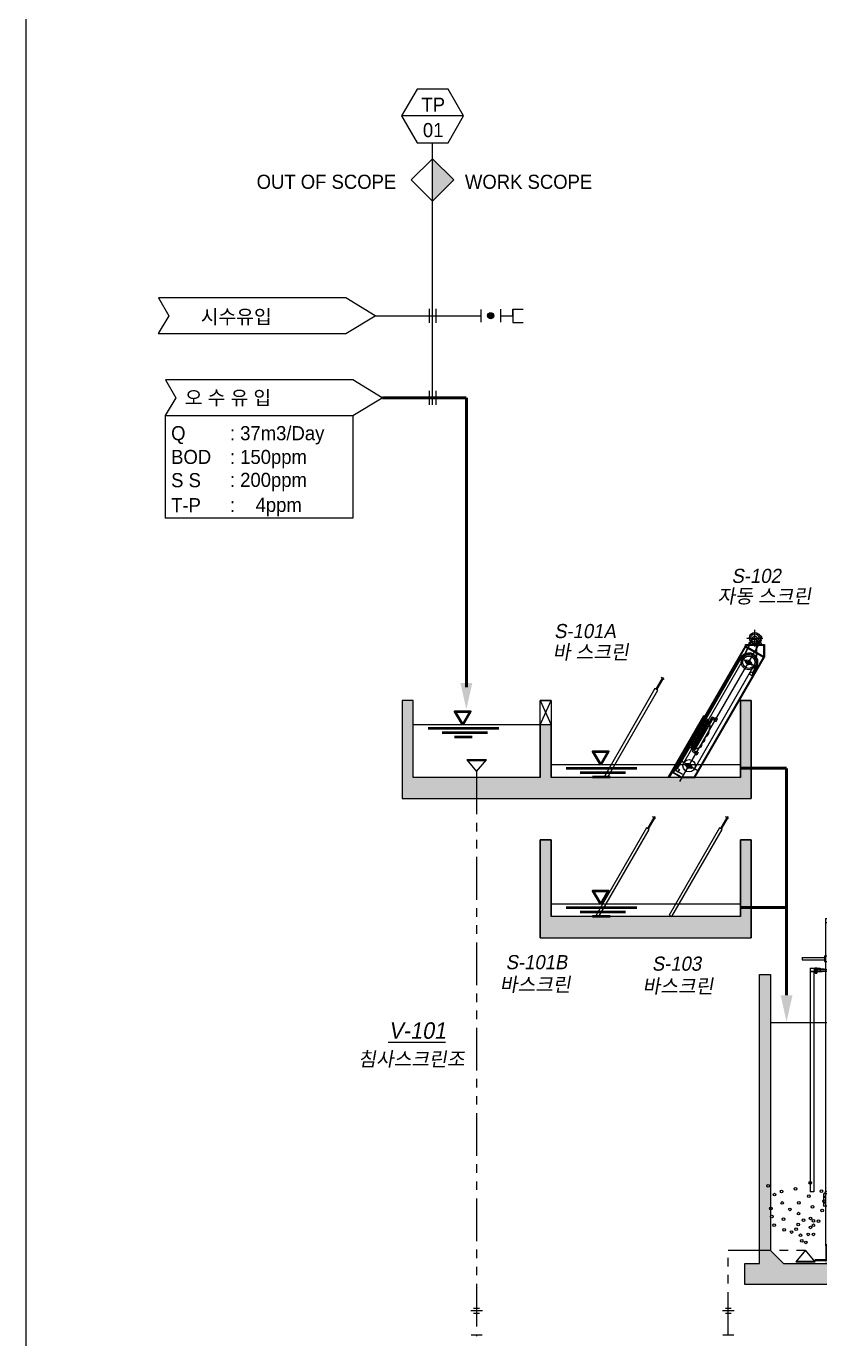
# Model space of a CAD drawing. Extents: x -446 to 204872, y -474580 to 19085.
# Drawn here: x 0 to 4360, y 7570 to 14777 of the extents above; entities that cross this region are included whole.
import ezdxf
from ezdxf.enums import TextEntityAlignment as Align

# ---------------------------------------------------------------- set-up
doc = ezdxf.new("R2010")
doc.units = 0
doc.header["$LTSCALE"] = 750
doc.header["$MEASUREMENT"] = 0
for name, pattern in [('C2', [12.5, 10, -1, 0.5, -1]), ('C3', [8.2, 5, -1.5, 0.2, -1.5]), ('CENTER2', [1.125, 0.75, -0.125, 0.125, -0.125]), ('H1', [4.5, 3, -1.5]), ('H2', [3, 2, -1]), ('H3', [1.5, 1, -0.5]), ('HIDDEN', [0.375, 0.25, -0.125]), ('PHANTOM2', [1.25, 0.625, -0.125, 0.125, -0.125, 0.125, -0.125])]:
    doc.linetypes.add(name, pattern=pattern)
doc.layers.get('0').update_dxf_attribs({"linetype": 'CONTINUOUS'})
doc.layers.get('DEFPOINTS').update_dxf_attribs({"linetype": 'CONTINUOUS'})
for name, color, linetype in [('011 배관', 1, 'CONTINUOUS'), ('11', 1, 'C2'), ('12', 1, 'C3'), ('2', 7, 'CONTINUOUS'), ('22', 4, 'H1'), ('33', 3, 'H2'), ('34', 3, 'H3'), ('7', 7, 'CONTINUOUS'), ('CEN', 1, 'CENTER2'), ('COLUMN', 3, 'CONTINUOUS'), ('DIM', 1, 'CONTINUOUS'), ('WALL', 2, 'CONTINUOUS'), ('계장', 6, 'CONTINUOUS'), ('자동스크린', 8, 'CONTINUOUS')]:
    doc.layers.add(name, color=color, linetype=linetype)
doc.styles.add('송현도면폼(2020)$0$기문-1', font='')
doc.styles.get('송현도면폼(2020)$0$기문-1').set_extended_font_data('Dotum')

# ---------------------------------------------------------------- blocks, each defined once
blk = doc.blocks.new('A$C0D4D7613')
at = {"layer": '자동스크린'}
for p, q in [((0, 156.5), (478.6, 156.5)), ((0.7, 155.4), (478.6, 155.4)), ((1.3, 154.2), (478.6, 154.2)), ((2, 153.1), (478.6, 153.1)), ((2.7, 151.9), (478.6, 151.9)), ((3.3, 150.8), (478.6, 150.8)), ((4, 149.6), (478.6, 149.6)), ((4.6, 148.5), (478.6, 148.5)), ((5.3, 147.3), (1021.6, 147.3)), ((43.1, 81.8), (43.1, 147.3)), ((47.7, 83), (47.7, 142.8)), ((47.7, 142.8), (256.9, 142.8)), ((66.1, 81.8), (66.1, 147.3)), ((66.1, 136), (66.1, 117.6)), ((84.5, 136), (66.1, 136)), ((84.5, 117.6), (66.1, 117.6)), ((84.5, 136), (84.5, 117.6)), ((84.5, 135.8), (253.3, 135.8)), ((84.5, 131.2), (251.2, 131.2)), ((124.5, 81), (131.7, 95.8)), ((139, 5), (139, 142.8)), ((937.4, 115.1), (139, 115.2)), ((148.8, 81), (141.8, 95.3)), ((233.3, 103.7), (233.3, 83)), ((248.3, 103.7), (233.3, 103.7)), ((242.5, 94.5), (242.5, 83)), ((253.6, 94.5), (242.5, 94.5)), ((456, 103.7), (248.3, 103.7)), ((252.7, 135.8), (471.5, 135.8)), ((449.3, 94.5), (253.6, 94.5)), ((256.9, 142.8), (474.7, 142.8)), ((257.4, 131.2), (470.3, 131.2)), ((337.8, 124.4), (337.8, 142.8)), ((360.8, 126.6), (337.8, 126.7)), ((360.8, 124.4), (337.8, 124.4)), ((360.8, 124.4), (360.8, 126.6)), ((492.1, 94.5), (449.3, 94.5)), ((501.3, 103.7), (456, 103.7)), ((470, 131.2), (937.4, 131.2)), ((471.9, 135.8), (937.4, 135.8)), ((474.7, 142.8), (1017.1, 142.8)), ((478.6, 147.3), (478.6, 156.5)), ((492.1, 94.5), (492.1, 83)), ((501.3, 103.7), (501.3, 83)), ((925.3, 81), (932.5, 95.8)), ((1097.3, 133), (937.1, 124.3)), ((937.4, 5), (937.4, 142.8)), ((949.6, 81), (942.6, 95.3)), ((1092.3, 130.4), (952.2, 122.8)), ((1103.7, 106.2), (964.1, 29.6)), ((1098.8, 106.1), (976.2, 38.8)), ((1017.1, 5), (1017.1, 142.8)), ((1021.6, 147.3), (1032.4, 153.6)), ((1021.6, 0.4), (1021.6, 147.3)), ((1023.9, 143.4), (1030.7, 147.3)), ((1030.7, 147.3), (1089.8, 45)), ((1032.4, 153.6), (1096.1, 43.3)), ((1051.6, 138.8), (1043.6, 134.2)), ((1064.4, 116.5), (1051.6, 138.8)), ((1052.5, 91.7), (1148.4, 147.1)), ((1057.6, 117.3), (1054.4, 115.5)), ((1069.5, 138.5), (1056.2, 130.8)), ((1067.4, 100.3), (1057.6, 117.3)), ((1067.4, 100.3), (1077.2, 83.3)), ((1074.3, 166), (1128.2, 72.6)), ((1080, 89.6), (1092.8, 67.3)), ((1134.9, 95.9), (1131.1, 86.2)), ((1132.3, 100.5), (1134.9, 95.9)), ((17.2, 73.9), (1116.3, 73.9)), ((44.1, 81.1), (91, 0)), ((47.7, 83), (92.8, 5)), ((90.2, 0.4), (1021.6, 0.4)), ((92.8, 5), (1017.1, 5)), ((131.7, 51.9), (124.5, 66.7)), ((937.4, 32.6), (139, 32.5)), ((141.8, 52.5), (148.8, 66.7)), ((247, 83), (228.7, 83)), ((228.7, 83), (228.7, 64.7)), ((247, 64.7), (228.7, 64.7)), ((247, 83), (247, 64.7)), ((487.5, 83), (505.9, 83)), ((487.5, 83), (487.5, 64.7)), ((487.5, 64.7), (505.9, 64.7)), ((505.9, 83), (505.9, 64.7)), ((873.3, 30.3), (873.3, 11.9)), ((873.3, 30.3), (891.6, 30.3)), ((873.3, 11.9), (891.6, 11.9)), ((891.6, 30.3), (891.6, 11.9)), ((891.6, 16.5), (937.4, 16.5)), ((891.6, 11.9), (937.4, 11.9)), ((932.5, 51.9), (925.3, 66.7)), ((942.6, 52.5), (949.6, 66.7)), ((1089.8, 45), (1021.6, 5.7)), ((1096.1, 43.3), (1021.6, 0.4)), ((1077.2, 83.3), (1074.1, 81.5)), ((1092.8, 67.3), (1084.9, 62.7)), ((1101.6, 83), (1088.3, 75.3)), ((1111, 79.9), (1108.7, 83.8)), ((1131.1, 86.2), (1111, 79.9))]:
    blk.add_line(p, q, dxfattribs=at)
blk.add_lwpolyline([(476.6, 147.3), (468.3, 127), (460.8, 111.7), (454.1, 100.5), (447.9, 92.8), (442.1, 87.8), (436.5, 84.7), (430.9, 82.7), (425.2, 81), (419.2, 79.2), (413.1, 77.1), (406.9, 74.8), (400.8, 72.6), (394.9, 70.6), (389.3, 68.9), (384.2, 67.7), (379.7, 67.1), (375.8, 67.2), (372.5, 67.8), (369.7, 68.9), (367.1, 70.1), (364.7, 71.4), (362.3, 72.6), (359.8, 73.5), (356.9, 73.9), (353.7, 73.6), (350.1, 72.9), (346.4, 71.9), (342.6, 70.6), (338.8, 69.4), (335.2, 68.3), (331.9, 67.6), (329, 67.3), (326.6, 67.6), (324.6, 68.4), (322.9, 69.6), (321.3, 70.9), (319.8, 72.2), (318.2, 73.3), (316.4, 74.1), (314.3, 74.4), (311.7, 74.1), (308.9, 73.3), (305.7, 72.2), (302.5, 70.9), (299.1, 69.6), (295.8, 68.5), (292.7, 67.7), (289.8, 67.5), (287.2, 67.8), (284.8, 68.8), (282.5, 70.3), (280, 72.2), (277.4, 74.6), (274.3, 77.4), (270.7, 80.5), (266.5, 83.8), (261.6, 87.3), (256.5, 91.4), (252, 96.3), (248.5, 102.6), (246.9, 110.4), (247.7, 120.3), (251.6, 132.5), (259.2, 147.3)], dxfattribs=at)
for centre, radius in [((139, 73.9), 41.3), ((136.7, 92.1), 3.07), ((268.9, 115.1), 4.59), ((268.9, 115.1), 4.59), ((291.9, 115.2), 4.59), ((314.8, 115.2), 4.59), ((314.8, 115.2), 4.59), ((337.8, 115.2), 4.59), ((360.8, 115.2), 4.59), ((383.7, 115.2), 4.59), ((383.7, 115.2), 4.59), ((406.7, 115.2), 4.59), ((429.7, 115.2), 4.59), ((429.7, 115.2), 4.59), ((452.6, 115.1), 4.59), ((939.8, 73.9), 50.5), ((939.8, 73.9), 41.3), ((937.4, 92.1), 3.07), ((1101, 119.7), 36.7), ((1101, 119.7), 27.6), ((1101, 119.7), 13.8), ((136.7, 73.9), 9.96), ((136.7, 73.9), 7.66), ((136.7, 73.9), 6.29), ((136.7, 56), 3.07), ((937.4, 73.9), 9.96), ((937.4, 73.9), 7.66), ((937.4, 73.9), 6.29), ((937.4, 56), 3.07)]:
    blk.add_circle(centre, radius, dxfattribs=at)
for centre, radius, start, end in [((136.7, 93.8), 5.37, 16.13772, 157.59814), ((245.9, 115.1), 4.59, 281.89863, 68.75932), ((257.4, 78.4), 29.9, 67.38813, 109.08343), ((257.4, 151.9), 29.9, 252.94128, 292.62786), ((268.9, 115.1), 9.19, 270, 90.01599), ((280.4, 151.9), 29.9, 257.92345, 282.09982), ((280.4, 78.4), 29.9, 77.91617, 102.09254), ((291.9, 115.2), 9.19, 90.01599, 270), ((303.4, 151.9), 29.9, 247.38813, 292.62786), ((303.4, 78.4), 29.9, 67.38813, 112.62786), ((314.8, 115.2), 9.19, 270, 90.01599), ((326.3, 151.9), 29.9, 257.92345, 282.09982), ((326.3, 78.4), 29.9, 77.91617, 102.09254), ((337.8, 115.2), 9.19, 89.98401, 270), ((338.7, 119.6), 23.2, 17.77549, 92.13691), ((349.3, 151.9), 29.9, 247.37214, 292.61187), ((349.3, 78.4), 29.9, 67.37214, 112.61187), ((360.8, 115.2), 9.19, 270, 89.98401), ((372.3, 151.9), 29.9, 257.90018, 282.07655), ((372.3, 78.4), 29.9, 77.90746, 102.08383), ((383.7, 115.2), 9.19, 89.98401, 270), ((395.2, 151.9), 29.9, 247.37214, 292.61187), ((395.2, 78.4), 29.9, 67.37214, 112.61187), ((406.7, 115.2), 9.19, 270, 89.98401), ((418.2, 151.9), 29.9, 257.90018, 282.07655), ((418.2, 78.4), 29.9, 77.90746, 102.08383), ((429.7, 115.2), 9.19, 89.98401, 270), ((441.2, 151.9), 29.9, 247.37214, 292.61187), ((441.1, 78.4), 29.9, 67.37214, 112.61187), ((452.6, 115.1), 9.19, 270, 89.98401), ((937.4, 93.8), 5.37, 16.13772, 157.59814), ((939.8, 73.9), 62, 267.81538, 92.18462), ((939.8, 73.9), 57.4, 267.64052, 92.35948), ((136.3, 73.9), 13.8, 148.90148, 211.09852), ((136.7, 54), 5.37, 202.40186, 343.86228), ((137, 73.9), 13.8, 328.90148, 31.09852), ((937.1, 73.9), 13.8, 148.90148, 211.09852), ((937.4, 54), 5.37, 202.40186, 343.86228), ((937.8, 73.9), 13.8, 328.90148, 31.09852)]:
    blk.add_arc(centre, radius, start, end, dxfattribs=at)
blk = doc.blocks.new('A$C0B3D4F3C')
at = {"color": 8}
for p, q in [((385.5, 664.8), (343.3, 591.7)), ((349.9, 587.9), (392.1, 661)), ((337.5, 595.1), (0, 10.5)), ((18.3, 0), (355.8, 584.6)), ((355.8, 584.6), (337.5, 595.1)), ((0, 10.5), (18.3, 0))]:
    blk.add_line(p, q, dxfattribs=at)
blk.add_arc((388.8, 662.9), 3.8, 330, 150, dxfattribs=at)
at = {"layer": 'CEN', "color": 8}
blk.add_line((393.4, 670.9), (346.6, 589.8), dxfattribs=at)
at = {"layer": 'DIM', "color": 8}
blk.add_line((399.1, 657), (378.6, 668.8), dxfattribs=at)
blk = doc.blocks.new('A$C230616DC')
at = {"color": 8, "linetype": 'Continuous', "ltscale": 20}
for p, q in [((3.25, 3.91), (0, 0)), ((0, 0), (6.5, 0)), ((0.23, 0.28), (6.27, 0.28)), ((6.5, 0), (3.25, 3.91))]:
    blk.add_line(p, q, dxfattribs=at)
blk = doc.blocks.new('A$C7674771A')
at = {"layer": '011 배관', "color": 8, "ltscale": 10}
for centre in [(34, 1493), (380, 1348), (739, 1414), (1120, 1567), (1405, 1357), (1533, 1320), (1756, 1443), (1760, 1580), (1878, 1484), (196, 1265), (397, 1050), (823, 1051), (1081, 1226), (1477, 1098), (1615, 1252), (104, 906), (126, 701), (595, 885), (818, 775), (1125, 653), (1177, 950), (1427, 858), (188, 476), (429, 635), (443, 356), (757, 373), (810, 495), (945, 609), (1125, 421), (1198, 591), (1198, 474), (1332, 579), (638, 301), (868, 216), (897, 72), (1004, 34), (1068, 241), (1198, 241)]:
    blk.add_circle(centre, 34.3, dxfattribs=at)
blk = doc.blocks.new('A$C05B44BBD')
at = {"color": 8}
for p, q in [((54.3, 1971.4), (122.2, 1971.4)), ((54.3, 1971.4), (54.3, 1947.9)), ((54.3, 1951.4), (88.1, 1951.4)), ((54.3, 1947.9), (54.3, 470.8)), ((54.3, 1947.9), (135.5, 1947.9)), ((77.8, 1947.9), (77.8, 470.8)), ((81.5, 1965.5), (81.5, 1960.8)), ((81.5, 1965.5), (88.1, 1965.5)), ((81.5, 1960.8), (81.5, 1951.4)), ((81.5, 1960.8), (88.1, 1960.8)), ((81.5, 1960.8), (88.1, 1960.8)), ((85.2, 1969.7), (85.2, 1965.5)), ((101.4, 1965.5), (85.2, 1965.5)), ((99.5, 1971.6), (87, 1971.6)), ((88.1, 1965.5), (98.4, 1965.5)), ((88.1, 1965.5), (88.1, 1951.4)), ((88.1, 1951.4), (98.4, 1951.4)), ((88.6, 1965.5), (88.6, 1937.4)), ((88.6, 1937.4), (98, 1937.4)), ((88.9, 1969.7), (88.9, 1965.5)), ((89.1, 1965.5), (89.1, 1937.4)), ((97.5, 1965.5), (97.5, 1937.4)), ((97.6, 1969.7), (97.6, 1965.5)), ((98, 1965.5), (98, 1937.4)), ((98.4, 1965.5), (147.1, 1965.5)), ((98.4, 1965.5), (98.4, 1951.4)), ((98.4, 1960.8), (180, 1960.8)), ((98.4, 1951.4), (116.7, 1951.4)), ((101.4, 1969.7), (101.4, 1965.5)), ((116.7, 1951.4), (202, 1951.4)), ((122.2, 1971.4), (122.2, 1947.9)), ((125.7, 1960.8), (202, 1960.8)), ((125.7, 1947.9), (135.5, 1947.9)), ((135.5, 1951.4), (135.5, 1947.9)), ((147.1, 1965.5), (147.1, 1960.8)), ((163.4, 1960.8), (202, 1960.8)), ((163.4, 1951.4), (202, 1951.4)), ((202, 1960.8), (202, 1951.4)), ((251.1, 430), (317.7, 558.7)), ((379.1, 463.9), (317.7, 558.7)), ((77.8, 470.8), (54.3, 470.8)), ((200.6, 458.7), (144, 458.7)), ((200.6, 375.3), (144, 375.3)), ((258, 422.9), (265.2, 422.9)), ((258, 416.4), (265, 416.4)), ((157.2, 152.8), (157.2, 109.8)), ((159.1, 110.6), (159.1, 17.3)), ((159.1, 110.6), (184.9, 110.6)), ((183, 110.6), (183, 17.3)), ((184.9, 153.6), (184.9, 110.6))]:
    blk.add_line(p, q, dxfattribs=at)
at = {"color": 8, "linetype": 'H2'}
for p in [(161.6, 25.4), (180.5, 25.4)]:
    blk.add_line(p, (171, 25.4), dxfattribs=at)
at = {"color": 8}
for centre, radius in [((150.7, 438.3), 5.35), ((190.7, 438.1), 5.17), ((386.7, 456), 11), ((386.7, 456), 5.57), ((150.7, 399.8), 5.35), ((191.2, 399), 5.31), ((247.5, 419.6), 11), ((247.5, 419.6), 5.57)]:
    blk.add_circle(centre, radius, dxfattribs=at)
for centre, start, end in [((87, 1969.7), 90, 180), ((87, 1969.7), 0, 90), ((90.8, 1969.7), 90, 180), ((95.8, 1969.7), 0, 90), ((99.5, 1969.7), 90, 180), ((99.5, 1969.7), 0, 90)]:
    blk.add_arc(centre, 1.88, start, end, dxfattribs=at)
at = {"layer": '11', "color": 8}
for p, q in [((317.7, 2233.4), (317.7, 2156.4)), ((271.3, 2196.4), (366.2, 2196.4))]:
    blk.add_line(p, q, dxfattribs=at)
at = {"layer": '11', "color": 8, "linetype": 'Continuous'}
blk.add_line((317.7, 2166.4), (317.7, 558.7), dxfattribs=at)
at = {"layer": '12', "color": 8}
for p, q in [((402.3, 456), (371.1, 456)), ((267.6, 419.6), (231.9, 419.6))]:
    blk.add_line(p, q, dxfattribs=at)
at = {"layer": '12', "color": 8, "linetype": 'C2'}
for p, q in [((386.7, 438.2), (386.7, 476.1)), ((247.5, 401.9), (247.5, 439.7))]:
    blk.add_line(p, q, dxfattribs=at)
blk.add_circle((317.7, 2196.4), 17.6, dxfattribs=at)
at = {"layer": '2', "color": 8, "linetype": 'H1', "ltscale": 0.2}
for p, q in [((157.2, 2052.2), (157.2, 2016.8)), ((184.9, 2052.2), (184.9, 2016.8)), ((157.2, 162.4), (157.2, 115.1)), ((157.2, 162.4), (157.2, 115.1)), ((184.9, 163.2), (184.9, 115.9)), ((184.9, 163.2), (184.9, 115.9))]:
    blk.add_line(p, q, dxfattribs=at)
at = {"layer": '22', "color": 8, "linetype": 'H2', "ltscale": 0.3}
for p, q in [((161.6, 110.6), (161.6, 25.4)), ((180.5, 110.6), (180.5, 25.4))]:
    blk.add_line(p, q, dxfattribs=at)
at = {"layer": '33', "color": 8}
for p, q in [((429, 440), (433.7, 440)), ((425.4, 425.5), (429, 439.1)), ((425.4, 407.8), (425.4, 425.5)), ((425.4, 388.8), (425.4, 371.1)), ((425.4, 371.1), (429, 357.5)), ((429, 357.5), (433.7, 357.5)), ((433.7, 439.1), (433.7, 398.3)), ((433.7, 357.5), (433.7, 398.3))]:
    blk.add_line(p, q, dxfattribs=at)
at = {"layer": '34', "color": 8}
for p, q in [((316.7, 2258.7), (323.3, 2258.7)), ((316.7, 2249), (323.3, 2249))]:
    blk.add_line(p, q, dxfattribs=at)
at = {"layer": '7', "color": 8}
for p, q in [((157.2, 2302.8), (395.4, 2302.8)), ((157.2, 2302.8), (157.2, 2054.2)), ((184.9, 2302.8), (184.9, 2054.2)), ((395.4, 2302.8), (395.4, 2276.9)), ((157.2, 2276.9), (395.4, 2276.9)), ((184.9, 2169.5), (244.1, 2276.9)), ((184.9, 2120.1), (271.3, 2276.9)), ((314.9, 2223.2), (314.9, 2219)), ((316.7, 2276.9), (316.7, 2240.1)), ((318, 2238.8), (322, 2238.8)), ((320.7, 2229), (320.7, 2219.1)), ((323.3, 2276.9), (323.3, 2240.1)), ((157.2, 2015.5), (157.2, 1917.6)), ((184.9, 2015.5), (184.9, 1917.6)), ((157.2, 1918.1), (157.2, 338)), ((184.9, 1918.1), (184.9, 338.3)), ((144, 458.7), (144, 375.3)), ((200.6, 458.7), (215.7, 458.7)), ((200.6, 436.8), (200.6, 458.7)), ((215.7, 458.7), (215.7, 345.3)), ((281.4, 440.4), (292.6, 440.4)), ((286.9, 440.4), (286.9, 358.3)), ((292.6, 440.4), (292.6, 433.4)), ((377.7, 433.4), (377.7, 443.5)), ((377.7, 443.5), (383.6, 443.5)), ((383.6, 445.1), (383.6, 432.3)), ((389.8, 445.1), (389.8, 432.3)), ((389.8, 443.5), (395.7, 443.5)), ((395.7, 443.5), (395.7, 433.4)), ((421.3, 443.1), (421.3, 447.3)), ((421.3, 442.1), (421.3, 447.3)), ((421.3, 447.3), (425.2, 447.3)), ((421.3, 412), (421.3, 442.1)), ((425.2, 447.3), (437.8, 442.1)), ((437.8, 442.1), (437.8, 398.3)), ((200.6, 436.8), (200.6, 326.4)), ((245.1, 386.7), (245.1, 381)), ((250.3, 386.7), (245.1, 386.7)), ((250.3, 381), (245.1, 381)), ((252.8, 387.1), (252.8, 380.6)), ((256.2, 388.9), (255.1, 388.2)), ((256.2, 378.8), (255.1, 379.5)), ((258.4, 390.4), (258.4, 377.3)), ((265, 390.4), (261.1, 390.4)), ((261.1, 377.3), (265, 377.3)), ((265, 424.7), (265, 371.9)), ((273.8, 433.4), (280.8, 433.4)), ((273.8, 363.2), (399.8, 363.2)), ((280.7, 354.6), (302.3, 354.6)), ((280.7, 345.3), (280.7, 354.6)), ((280.8, 433.4), (280.8, 434.6)), ((288.1, 354.6), (288.1, 363.2)), ((290.7, 427), (384.4, 427)), ((290.7, 421.8), (384.4, 421.8)), ((290.7, 414.4), (384.4, 414.4)), ((290.7, 407), (384.4, 407)), ((290.7, 389.6), (384.4, 389.6)), ((290.7, 382.2), (384.4, 382.2)), ((290.7, 374.8), (384.4, 374.8)), ((290.7, 369.6), (384.4, 369.6)), ((292.6, 433.4), (399.8, 433.4)), ((296.8, 363.2), (296.8, 354.6)), ((302.3, 354.6), (302.3, 345.3)), ((375.7, 345.3), (375.7, 354.6)), ((375.7, 354.6), (397.3, 354.6)), ((383, 363.2), (383, 354.6)), ((389.8, 432.3), (383.6, 432.3)), ((383.6, 432.3), (386.7, 430.4)), ((389.8, 432.3), (386.7, 430.4)), ((388.1, 433.4), (388.1, 363.2)), ((390.8, 363.2), (390.8, 354.6)), ((397.3, 354.6), (397.3, 345.3)), ((399.8, 433.4), (399.8, 363.2)), ((399.8, 433.4), (413.7, 419.6)), ((399.8, 363.2), (413.7, 377)), ((418.8, 407.9), (425.4, 407.9)), ((418.8, 407.2), (418.8, 389.4)), ((418.8, 388.7), (425.4, 388.7)), ((421.3, 412), (421.3, 384.6)), ((421.3, 384.6), (421.3, 354.4)), ((421.3, 354.4), (421.3, 349.3)), ((425.2, 349.3), (437.8, 354.4)), ((437.8, 354.4), (437.8, 398.3)), ((157.2, 338.1), (157.2, 163.2)), ((184.9, 338.1), (184.9, 163.2)), ((200.6, 345.3), (421.3, 345.3)), ((200.6, 326.4), (421.3, 326.4)), ((421.3, 351.9), (421.3, 326.4)), ((421.3, 349.3), (425.2, 349.3)), ((87.5, 17.3), (87.5, 8.6)), ((87.5, 17.3), (184.9, 17.3)), ((254.6, 8.6), (87.5, 8.6)), ((160.5, 0.2), (162.6, 0)), ((184.9, 17.3), (254.6, 17.3)), ((254.6, 17.3), (254.6, 8.6))]:
    blk.add_line(p, q, dxfattribs=at)
at = {"layer": '7', "color": 8, "linetype": 'Continuous'}
for p, q in [((316.7, 2276.9), (316.7, 2291)), ((323.3, 2276.9), (323.3, 2291)), ((0, 2042.1), (150.1, 2042.1)), ((0, 2042.1), (0, 2027.6)), ((0, 2027.6), (150.1, 2027.6)), ((150.1, 2054.2), (196.8, 2054.2)), ((150.1, 2054.2), (150.1, 2015.5)), ((199.8, 2051.2), (199.8, 2018.5)), ((150.1, 2015.5), (196.8, 2015.5)), ((399.8, 433.4), (421.3, 447.3)), ((401.1, 432.1), (421.4, 445.2)), ((280.8, 439.8), (280.8, 358.3)), ((280.8, 358.3), (286.9, 358.3)), ((184.9, 115.9), (157.2, 115.9)), ((157.2, 115.9), (184.9, 115.9))]:
    blk.add_line(p, q, dxfattribs=at)
at = {"layer": '7', "color": 8}
for centre, radius in [((305.5, 2288.5), 4.08), ((336.3, 2288.5), 4.08), ((317.7, 2196.4), 22.8), ((317.7, 2196.4), 21.9), ((305.3, 2208.8), 1.98), ((317.7, 2196.4), 13.2), ((317.7, 2214), 1.98), ((330.2, 2208.8), 1.98), ((300.1, 2196.4), 1.98), ((305.3, 2183.9), 1.98), ((317.7, 2178.7), 1.98), ((317.7, 2196.4), 0.0543), ((330.2, 2183.9), 1.98), ((335.4, 2196.4), 1.98), ((150.7, 438.3), 3.66), ((190.7, 438.1), 3.66), ((150.7, 399.8), 3.66), ((191.2, 399), 3.66)]:
    blk.add_circle(centre, radius, dxfattribs=at)
at = {"layer": '7', "color": 8, "linetype": 'Continuous'}
for centre in [(192.5, 2043.6), (192.5, 2026.3)]:
    blk.add_circle(centre, 3.53, dxfattribs=at)
at = {"layer": '7', "color": 8}
for centre, radius, start, end in [((320, 2288.5), 4.08, 323.44208, 216.55792), ((319.9, 2239.5), 17.1, 100.81078, 252.70336), ((319.9, 2239.5), 10, 108.56328, 271.79053), ((318, 2240.1), 1.31, 180, 270), ((320.2, 2229), 0.438, 0, 91.79053), ((322, 2240.1), 1.31, 270, 0), ((319.9, 2239.5), 17.1, 3.98164, 78.64929), ((319.9, 2239.5), 10, 38.14747, 70.48533), ((338.2, 2253.8), 13.1, 218.14747, 264.65379), ((250.3, 395.5), 8.76, 270, 303.64436), ((250.3, 372.2), 8.76, 56.35564, 90), ((261.1, 381.6), 8.76, 90, 123.64436), ((261.1, 386.1), 8.76, 236.35564, 270), ((273.8, 424.7), 8.76, 90, 180), ((273.8, 371.9), 8.76, 180, 270), ((401.3, 407.2), 17.5, 0, 45.13253), ((401.3, 389.4), 17.5, 314.86747, 0)]:
    blk.add_arc(centre, radius, start, end, dxfattribs=at)
at = {"layer": '7', "color": 8, "linetype": 'Continuous'}
for centre, radius, start, end in [((196.8, 2051.2), 2.98, 0, 90), ((196.8, 2018.5), 2.98, 270, 0), ((281.4, 439.8), 0.597, 90, 180)]:
    blk.add_arc(centre, radius, start, end, dxfattribs=at)
at = {"layer": 'COLUMN', "color": 8, "linetype": 'HIDDEN'}
for centre in [(544.2, 363.7), (698.2, 363.7), (836.5, 363.7)]:
    blk.add_ellipse(centre, major_axis=(0, 321.5), ratio=0.664115, dxfattribs=at)

msp = doc.modelspace()

# ---------------------------------------------------------------- hatches: boundary and pattern name
at = {"ltscale": 100}
h = msp.add_hatch(color=8, dxfattribs=at)
h.dxf.hatch_style = 1
h.paths.add_polyline_path([(7725.7, 8053.7), (7725.7, 9510.2), (7546.7, 9510.2), (7546.7, 9570.4), (7827.1, 9570.4), (7827.1, 9510.2), (7785.8, 9510.2), (7785.8, 8053.7), (7857.2, 7982.3), (8572.5, 7982.3), (8644, 8053.7), (8644, 9510.2), (8293.7, 9510.2), (8293.7, 9570.4), (8704.1, 9570.4), (8704.1, 7982.3), (8785.8, 7982.3), (8785.8, 7866.7), (3947.6, 7866.7), (3947.6, 7982.3), (4029.3, 7982.3), (4029.3, 9570.4), (4089.4, 9570.4), (4089.4, 8053.7), (4160.9, 7982.3), (7654.2, 7982.3)])
at = {"layer": 'COLUMN', "linetype": 'Continuous', "ltscale": 20}
h = msp.add_hatch(color=7, dxfattribs=at)
edge = h.paths.add_edge_path()
edge.add_arc((2551.9, 13187), 17.1, 270, 630)
at = {"layer": 'WALL'}
h = msp.add_hatch(color=8, dxfattribs=at)
h.dxf.hatch_style = 1
h.paths.add_polyline_path([(2232.6, 14049.7), (2232.6, 13815.7), (2349.6, 13932.7)])
h = msp.add_hatch(color=3, dxfattribs=at)
h.dxf.hatch_style = 1
h.paths.add_polyline_path([(3983.9, 11074.2), (3923.7, 11074.2), (3923.7, 10652), (2883.7, 10652), (2883.7, 10940.2), (2823.6, 10940.2), (2823.6, 10652), (2125.7, 10652), (2125.7, 11074.2), (2065.5, 11074.2), (2065.5, 10536.4), (3983.9, 10536.4)])
h = msp.add_hatch(color=3, dxfattribs=at)
h.dxf.hatch_style = 1
h.paths.add_polyline_path([(3983.9, 10309.7), (3923.7, 10309.7), (3923.7, 9887.5), (2883.7, 9887.5), (2883.7, 10309.7), (2823.6, 10309.7), (2823.6, 9771.9), (3983.9, 9771.9)])

# ---------------------------------------------------------------- linework, layer by layer
at = {"color": 7}
for p, q in [((2214.6, 13225.9), (2214.6, 13148.2)), ((2250.6, 13225.9), (2250.6, 13148.2)), ((2214.6, 12775.5), (2214.6, 12697.8)), ((2250.6, 12775.5), (2250.6, 12697.8))]:
    msp.add_line(p, q, dxfattribs=at)
at = {"color": 5}
for p, q in [((2672.8, 13187), (2672.8, 13223.3)), ((2672.8, 13223.3), (2672.8, 13150.2)), ((2672.8, 13223.3), (2731.2, 13223.3)), ((1917.4, 13187), (2498.5, 13187)), ((2605.3, 13187), (2672.8, 13187)), ((2672.8, 13150.2), (2730.1, 13150.2))]:
    msp.add_line(p, q, dxfattribs=at)
at = {"linetype": 'Continuous'}
for p, q in [((762.8, 12638.7), (762.8, 12075)), ((1794.4, 12638.7), (1794.4, 12075)), ((1794.4, 12638.7), (1794.4, 12075)), ((1794.4, 12075), (762.8, 12075))]:
    msp.add_line(p, q, dxfattribs=at)
at = {"color": 3}
for p, q in [((2065.5, 11074.2), (2065.5, 10536.4)), ((2125.7, 10652), (2125.7, 11074.2)), ((2823.6, 10652), (2823.6, 11074.2)), ((2883.7, 11074.2), (2883.7, 10652)), ((2823.6, 10652), (2125.7, 10652)), ((2065.5, 10536.4), (3983.9, 10536.4)), ((2823.6, 9771.9), (2823.6, 10309.7)), ((2823.6, 10309.7), (2883.7, 10309.7)), ((2883.7, 10309.7), (2883.7, 9887.5)), ((3923.7, 10309.7), (3983.9, 10309.7)), ((3923.7, 10249.5), (3923.7, 10309.7)), ((3983.9, 10309.7), (3983.9, 9771.9)), ((3923.7, 9887.5), (3923.7, 10249.5))]:
    msp.add_line(p, q, dxfattribs=at)
at = {"color": 8}
for p, q in [((2125.7, 11074.2), (2065.5, 11074.2)), ((2823.6, 11074.2), (2883.7, 11074.2)), ((3923.7, 11074.2), (3983.9, 11074.2)), ((3923.7, 11014), (3923.7, 11074.2)), ((3983.9, 11074.2), (3983.9, 10536.4)), ((3923.7, 10652), (3923.7, 11014)), ((3923.7, 10652), (2883.7, 10652)), ((3923.7, 9887.5), (2883.7, 9887.5)), ((2823.6, 9771.9), (3983.9, 9771.9))]:
    msp.add_line(p, q, dxfattribs=at)
at = {"color": 1}
for p, q in [((2823.6, 10940.2), (2125.7, 10940.2)), ((3923.7, 10720.5), (2883.7, 10720.5)), ((3923.7, 9956), (2883.7, 9956)), ((8644, 9304.3), (4089.4, 9304.3))]:
    msp.add_line(p, q, dxfattribs=at)
at = {"color": 8, "linetype": 'Continuous', "lineweight": 50, "ltscale": 10}
for p, q in [((2208.8, 10922.2), (2597, 10922.2)), ((2286.2, 10898.2), (2534.8, 10898.2)), ((2352.9, 10874.2), (2450.4, 10874.2)), ((2966.9, 10702.5), (3355.1, 10702.5)), ((3044.3, 10678.6), (3292.9, 10678.6)), ((3111, 10654.6), (3208.4, 10654.6)), ((2966.9, 9938.1), (3355.1, 9938.1)), ((3044.3, 9914.1), (3292.9, 9914.1)), ((3111, 9890.1), (3208.4, 9890.1))]:
    msp.add_line(p, q, dxfattribs=at)
at = {"color": 5, "linetype": 'PHANTOM2', "ltscale": 0.5}
for p, q in [((2474.6, 10683.9), (2474.6, 7583.6)), ((3857.6, 8055.8), (4282.1, 8055.8)), ((3857.6, 7591.8), (3857.6, 8055.8))]:
    msp.add_line(p, q, dxfattribs=at)
at = {"color": 4, "ltscale": 0.1}
for p, q in [((2442.1, 7724.3), (2507.1, 7724.3)), ((2458.2, 7737.8), (2491, 7737.8)), ((3825.3, 7724.3), (3890.2, 7724.3)), ((3841.4, 7737.8), (3874.1, 7737.8)), ((2458.2, 7710.9), (2491, 7710.9)), ((3841.4, 7710.9), (3874.1, 7710.9)), ((2444.4, 7591.8), (2504.6, 7591.8)), ((3827.6, 7591.8), (3887.7, 7591.8))]:
    msp.add_line(p, q, dxfattribs=at)
at = {"color": 7}
for points in [[(2062.2, 14284.1), (2147.4, 14136.5), (2317.8, 14136.5), (2403, 14284.1), (2317.8, 14431.7), (2147.4, 14431.7)], [(2232.6, 13815.7), (2349.6, 13932.7), (2232.6, 14049.7), (2115.6, 13932.7)], [(724, 13089.1), (1755.6, 13089.1), (1917.4, 13187), (1755.6, 13285), (725.9, 13285), (784, 13187), (724, 13089.1)], [(762.8, 12638.7), (1794.4, 12638.7), (1956.2, 12736.6), (1794.4, 12834.6), (764.6, 12834.6), (822.8, 12736.6), (762.8, 12638.7)]]:
    msp.add_lwpolyline(points, close=True, dxfattribs=at)
at = {"color": 2, "ltscale": 5, "const_width": 16.5}
for points in [[(1956.2, 12736.6), (2418.3, 12736.6)], [(2418.3, 12736.6), (2418.3, 11146.2)], [(4177.7, 10702.5), (3923.7, 10702.5)], [(4177.7, 10702.5), (4177.7, 9455.6)], [(4177.7, 9938), (3923.7, 9938)]]:
    msp.add_lwpolyline(points, dxfattribs=at)
at = {"color": 3}
for points in [[(3983.9, 11074.2), (3923.7, 11074.2), (3923.7, 10652), (2883.7, 10652), (2883.7, 10940.2), (2823.6, 10940.2), (2823.6, 10652), (2125.7, 10652), (2125.7, 11074.2), (2065.5, 11074.2), (2065.5, 10536.4), (3983.9, 10536.4)], [(3983.9, 10309.7), (3923.7, 10309.7), (3923.7, 9887.5), (2883.7, 9887.5), (2883.7, 10309.7), (2823.6, 10309.7), (2823.6, 9771.9), (3983.9, 9771.9)]]:
    msp.add_lwpolyline(points, close=True, dxfattribs=at)
at = {"color": 8}
for points in [[(2883.7, 10940.2), (2823.6, 10940.2), (2883.7, 11074.2), (2823.6, 11074.2), (2883.7, 10940.2)], [(8785.8, 7866.7), (3947.6, 7866.7), (3947.6, 7982.3), (4029.3, 7982.3), (4029.3, 9570.4), (4089.4, 9570.4), (4089.4, 8053.7), (4160.9, 7982.3), (7654.2, 7982.3)]]:
    msp.add_lwpolyline(points, dxfattribs=at)
at = {"color": 8, "linetype": 'Continuous', "lineweight": 50, "ltscale": 10}
for points in [[(2398.3, 10940.2), (2355.8, 11013.8), (2440.8, 11013.8)], [(3156.3, 10720.5), (3113.8, 10794.1), (3198.8, 10794.1)], [(3156.3, 9956), (3113.8, 10029.7), (3198.8, 10029.7)]]:
    msp.add_lwpolyline(points, close=True, dxfattribs=at)
at = {"color": 2, "ltscale": 5}
for points in [[(2451, 11171.1), (2385.7, 11171.1), (2418.3, 11026.1)], [(4210.3, 9455.6), (4145.1, 9455.6), (4177.7, 9310.7)]]:
    msp.add_solid(points, dxfattribs=at)
at = {"layer": 'COLUMN', "color": 4, "linetype": 'Continuous', "ltscale": 20}
for p, q in [((2403, 14284.1), (2062.2, 14284.1)), ((2232.6, 12697.8), (2232.6, 14136.5))]:
    msp.add_line(p, q, dxfattribs=at)
at = {"layer": 'DEFPOINTS', "color": 151}
msp.add_lwpolyline([(0, 17820), (25200, 17820), (25200, 0), (0, 0)], close=True, dxfattribs=at)
at = {"layer": '계장', "color": 3}
for p, q in [((2498.5, 13222.4), (2498.5, 13151.6)), ((2605.3, 13222.5), (2605.3, 13151.5))]:
    msp.add_line(p, q, dxfattribs=at)
msp.add_circle((2551.9, 13187), 17.1, dxfattribs=at)

# ---------------------------------------------------------------- block references
at = {"color": 7}
for name, p, xscale, yscale, zscale, rotation in [('A$C0D4D7613', (3637.4, 10587.5), 0.8191754999999987, 0.8191754999999987, 0.8191754999999987, 59.99999999999999), ('A$C230616DC', (2528.3, 10748.5), 16.51457808, 16.51457808, 16.51457808, 180)]:
    msp.add_blockref(name, p, dxfattribs=dict(at, xscale=xscale, yscale=yscale, zscale=zscale, rotation=rotation))
for name, p, xscale, yscale, zscale in [('A$C0B3D4F3C', (3178.3, 10652), 0.8191754999999986, 0.8191754999999986, 0.8191754999999986), ('A$C0B3D4F3C', (3131.8, 9887.5), 0.8191754999999986, 0.8191754999999986, 0.8191754999999986), ('A$C0B3D4F3C', (3532.9, 9887.5), 0.8191754999999986, 0.8191754999999986, 0.8191754999999986), ('A$C230616DC', (4228.4, 7991.3), 16.51457808, 16.51457808, 16.51457808)]:
    msp.add_blockref(name, p, dxfattribs=dict(at, xscale=xscale, yscale=yscale, zscale=zscale))
at = {"color": 2, "xscale": 0.8191754999999986, "yscale": 0.8191754999999986, "zscale": 0.8191754999999986}
msp.add_blockref('A$C05B44BBD', (4262.9, 7990.3), dxfattribs=at)
at = {"color": 8, "linetype": 'Continuous', "ltscale": 20, "xscale": 0.2130153907081532, "yscale": 0.2130153907081532, "zscale": 0.2130153907081532}
msp.add_blockref('A$C7674771A', (4069.7, 8091.6), dxfattribs=at)

# ---------------------------------------------------------------- texts
at = {"color": 4, "style": '송현도면폼(2020)$0$기문-1'}
for s, p in [('TP', (2236.1, 14346.1)), ('01', (2236.1, 14206.8))]:
    msp.add_text(s, height=77.61, dxfattribs=at).set_placement(p, align=Align.MIDDLE_CENTER)
at = {"color": 7, "style": '송현도면폼(2020)$0$기문-1'}
for s, height, p in [('OUT OF SCOPE', 77.606, (1265.9, 13884.1)), ('WORK SCOPE', 77.61, (2410.5, 13884.1)), ('시수유입', 77.61, (959, 13142.9)), ('오 수 유 입 ', 77.61, (871.5, 12698.1))]:
    msp.add_text(s, height=height, dxfattribs=at).set_placement(p)
for s, height, p in [('Q', 77.6, (796.2, 12542.4)), (': 37m3/Day', 77.61, (1119, 12542.4)), ('BOD ', 77.61, (796.2, 12412.1)), (': 150ppm', 77.61, (1119, 12412.1)), (': 200ppm', 77.61, (1119, 12286)), ('S S', 77.61, (796.2, 12284.3)), ('T-P', 77.61, (796.2, 12146.9)), (':    4ppm', 77.61, (1119, 12148.6))]:
    msp.add_text(s, height=height, dxfattribs=at).set_placement(p, align=Align.MIDDLE_LEFT)
at = {"color": 7, "style": '송현도면폼(2020)$0$기문-1', "oblique": 10}
for s, p in [('S-102', (4010.8, 11758.8)), ('자동 스크린', (4055.8, 11648.9)), ('S-101A', (3070, 11455.8)), ('바 스크린', (3102.2, 11341.6)), ('S-101B', (2803.8, 9637.7)), ('S-103', (3573.2, 9629.5)), ('바스크린', (2797.2, 9515.6)), ('바스크린', (3581.5, 9507.3))]:
    msp.add_text(s, height=77.61, dxfattribs=at).set_placement(p, align=Align.MIDDLE)
at = {"color": 4, "style": '송현도면폼(2020)$0$기문-1', "oblique": 10}
for s, height, p in [('%%UV-101', 90.11, (2149, 9217.1)), ('침사스크린조', 77.61, (2116.8, 9066.9))]:
    msp.add_text(s, height=height, dxfattribs=at).set_placement(p, align=Align.CENTER)

doc.saveas('drawing.dxf')
